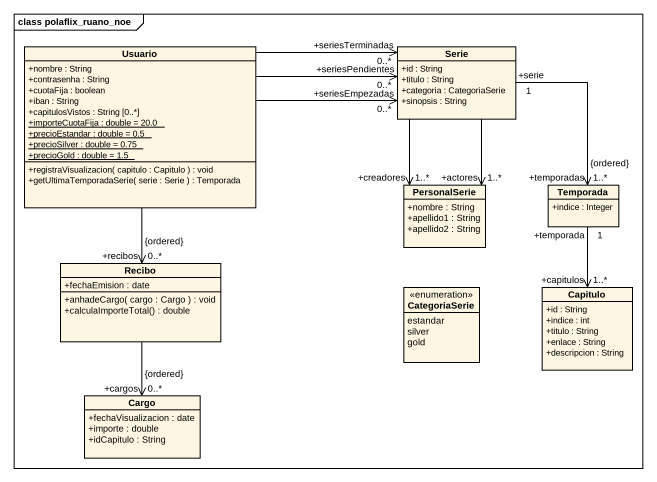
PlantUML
@startuml
mainframe class polaflix_ruano_noe
hide circle
hide empty members
skinparam classAttributeIconSize 0
class Usuario {
  +nombre : String
  +contrasenha : String
  +cuotaFija : boolean
  +iban : String
  +capitulosVistos : String [0..*]
  {static} +importeCuotaFija : double = 20.0
  {static} +precioEstandar : double = 0.5
  {static} +precioSilver : double = 0.75
  {static} +precioGold : double = 1.5
  +registraVisualizacion( capitulo : Capitulo ) : void
  +getUltimaTemporadaSerie( serie : Serie ) : Temporada
}
class Serie {
  +id : String
  +titulo : String
  +categoria : CategoriaSerie
  +sinopsis : String
}
class PersonalSerie {
  +nombre : String
  +apellido1 : String
  +apellido2 : String
}
class Temporada {
  +indice : Integer
}
class Recibo {
  +fechaEmision : date
  +anhadeCargo( cargo : Cargo ) : void
  +calculaImporteTotal() : double
}
enum CategoriaSerie {
  estandar
  silver
  gold
}
class Capitulo {
  +id : String
  +indice : int
  +titulo : String
  +enlace : String
  +descripcion : String
}
class Cargo {
  +fechaVisualizacion : date
  +importe : double
  +idCapitulo : String
}
Serie "+seriesPendientes\n0..*" <-left- Usuario
Serie "+seriesEmpezadas\n0..*" <-left- Usuario
Serie "+seriesTerminadas\n0..*" <-left- Usuario
PersonalSerie "+creadores\n1..*" <-up- Serie
PersonalSerie "+actores\n1..*" <-up- Serie
Temporada "+temporadas\n1..*\n{ordered}" <-up- "1\n+serie" Serie
Recibo "+recibos\n0..*\n{ordered}" <-up- Usuario
Capitulo "+capitulos\n1..*" <-up- "+temporada\n1" Temporada
Cargo "+cargos\n0..*\n{ordered}" <-up- Recibo
@enduml
